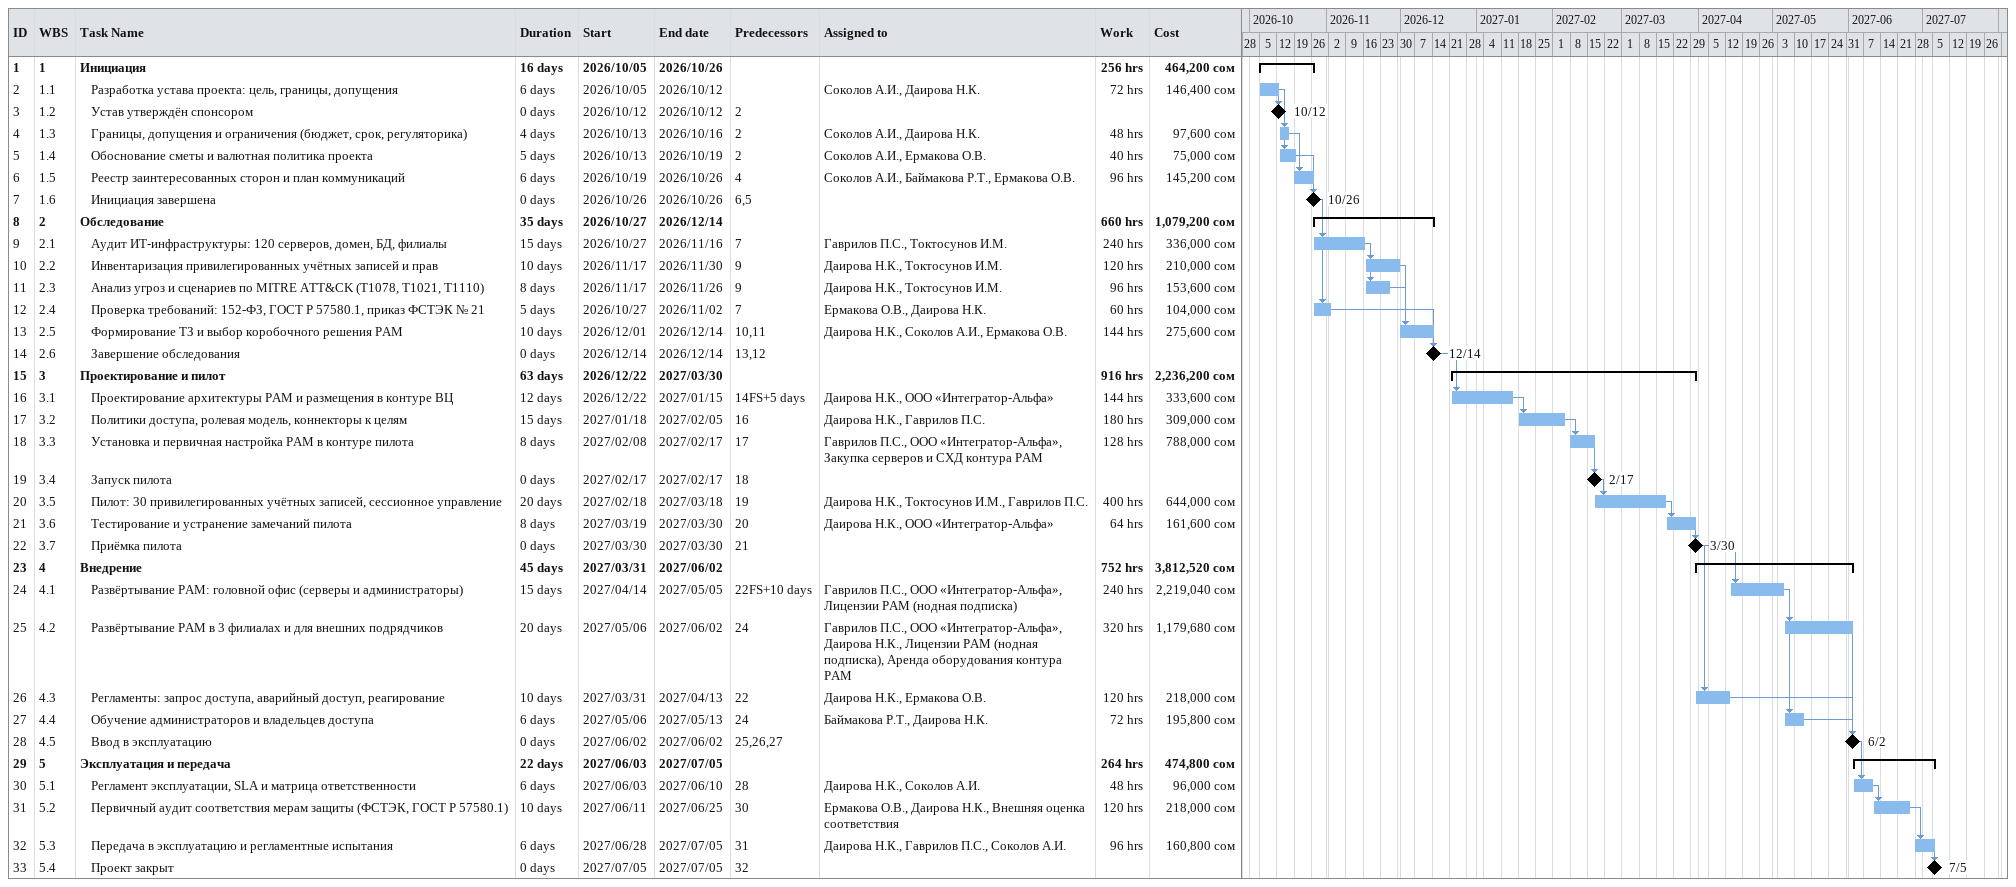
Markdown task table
| ID | WBS | Task | Duration | Start | Finish | Predecessors | Resources | Work (h) | Cost (сом) |
|---|---|---|---|---|---|---|---|---|---|
| 1 | 1 | **Инициация** | 16d | 2026-10-05 | 2026-10-26 |  |  | 256 | 464200 |
| 2 | 1.1 | Разработка устава проекта: цель, границы, допущения | 6d | 2026-10-05 | 2026-10-12 |  | Соколов А.И., Даирова Н.К. | 72 | 146400 |
| 3 | 1.2 | Устав утверждён спонсором | 0d | 2026-10-12 | 2026-10-12 | 2 |  |  |  |
| 4 | 1.3 | Границы, допущения и ограничения (бюджет, срок, регуляторика) | 4d | 2026-10-13 | 2026-10-16 | 2 | Соколов А.И., Даирова Н.К. | 48 | 97600 |
| 5 | 1.4 | Обоснование сметы и валютная политика проекта | 5d | 2026-10-13 | 2026-10-19 | 2 | Соколов А.И., Ермакова О.В. | 40 | 75000 |
| 6 | 1.5 | Реестр заинтересованных сторон и план коммуникаций | 6d | 2026-10-19 | 2026-10-26 | 4 | Соколов А.И., Баймакова Р.Т., Ермакова О.В. | 96 | 145200 |
| 7 | 1.6 | Инициация завершена | 0d | 2026-10-26 | 2026-10-26 | 6, 5 |  |  |  |
| 8 | 2 | **Обследование** | 35d | 2026-10-27 | 2026-12-14 |  |  | 660 | 1079200 |
| 9 | 2.1 | Аудит ИТ-инфраструктуры: 120 серверов, домен, БД, филиалы | 15d | 2026-10-27 | 2026-11-16 | 7 | Гаврилов П.С., Токтосунов И.М. | 240 | 336000 |
| 10 | 2.2 | Инвентаризация привилегированных учётных записей и прав | 10d | 2026-11-17 | 2026-11-30 | 9 | Даирова Н.К., Токтосунов И.М. | 120 | 210000 |
| 11 | 2.3 | Анализ угроз и сценариев по MITRE ATT&CK (T1078, T1021, T1110) | 8d | 2026-11-17 | 2026-11-26 | 9 | Даирова Н.К., Токтосунов И.М. | 96 | 153600 |
| 12 | 2.4 | Проверка требований: 152-ФЗ, ГОСТ Р 57580.1, приказ ФСТЭК № 21 | 5d | 2026-10-27 | 2026-11-02 | 7 | Ермакова О.В., Даирова Н.К. | 60 | 104000 |
| 13 | 2.5 | Формирование ТЗ и выбор коробочного решения PAM | 10d | 2026-12-01 | 2026-12-14 | 10, 11 | Даирова Н.К., Соколов А.И., Ермакова О.В. | 144 | 275600 |
| 14 | 2.6 | Завершение обследования | 0d | 2026-12-14 | 2026-12-14 | 13, 12 |  |  |  |
| 15 | 3 | **Проектирование и пилот** | 63d | 2026-12-22 | 2027-03-30 |  |  | 916 | 2236200 |
| 16 | 3.1 | Проектирование архитектуры PAM и размещения в контуре ВЦ | 12d | 2026-12-22 | 2027-01-15 | 14FS+5d | Даирова Н.К., ООО «Интегратор-Альфа» | 144 | 333600 |
| 17 | 3.2 | Политики доступа, ролевая модель, коннекторы к целям | 15d | 2027-01-18 | 2027-02-05 | 16 | Даирова Н.К., Гаврилов П.С. | 180 | 309000 |
| 18 | 3.3 | Установка и первичная настройка PAM в контуре пилота | 8d | 2027-02-08 | 2027-02-17 | 17 | Гаврилов П.С., ООО «Интегратор-Альфа», Закупка серверов и СХД контура PAM | 128 | 788000 |
| 19 | 3.4 | Запуск пилота | 0d | 2027-02-17 | 2027-02-17 | 18 |  |  |  |
| 20 | 3.5 | Пилот: 30 привилегированных учётных записей, сессионное управление | 20d | 2027-02-18 | 2027-03-18 | 19 | Даирова Н.К., Токтосунов И.М., Гаврилов П.С. | 400 | 644000 |
| 21 | 3.6 | Тестирование и устранение замечаний пилота | 8d | 2027-03-19 | 2027-03-30 | 20 | Даирова Н.К., ООО «Интегратор-Альфа» | 64 | 161600 |
| 22 | 3.7 | Приёмка пилота | 0d | 2027-03-30 | 2027-03-30 | 21 |  |  |  |
| 23 | 4 | **Внедрение** | 45d | 2027-03-31 | 2027-06-02 |  |  | 752 | 3812520 |
| 24 | 4.1 | Развёртывание PAM: головной офис (серверы и администраторы) | 15d | 2027-04-14 | 2027-05-05 | 22FS+10d | Гаврилов П.С., ООО «Интегратор-Альфа», Лицензии PAM (нодная подписка) | 240 | 2219040 |
| 25 | 4.2 | Развёртывание PAM в 3 филиалах и для внешних подрядчиков | 20d | 2027-05-06 | 2027-06-02 | 24 | Гаврилов П.С., ООО «Интегратор-Альфа», Даирова Н.К., Лицензии PAM (нодная подписка), Аренда оборудования контура PAM | 320 | 1179680 |
| 26 | 4.3 | Регламенты: запрос доступа, аварийный доступ, реагирование | 10d | 2027-03-31 | 2027-04-13 | 22 | Даирова Н.К., Ермакова О.В. | 120 | 218000 |
| 27 | 4.4 | Обучение администраторов и владельцев доступа | 6d | 2027-05-06 | 2027-05-13 | 24 | Баймакова Р.Т., Даирова Н.К. | 72 | 195800 |
| 28 | 4.5 | Ввод в эксплуатацию | 0d | 2027-06-02 | 2027-06-02 | 25, 26, 27 |  |  |  |
| 29 | 5 | **Эксплуатация и передача** | 22d | 2027-06-03 | 2027-07-05 |  |  | 264 | 474800 |
| 30 | 5.1 | Регламент эксплуатации, SLA и матрица ответственности | 6d | 2027-06-03 | 2027-06-10 | 28 | Даирова Н.К., Соколов А.И. | 48 | 96000 |
| 31 | 5.2 | Первичный аудит соответствия мерам защиты (ФСТЭК, ГОСТ Р 57580.1) | 10d | 2027-06-11 | 2027-06-25 | 30 | Ермакова О.В., Даирова Н.К., Внешняя оценка соответствия | 120 | 218000 |
| 32 | 5.3 | Передача в эксплуатацию и регламентные испытания | 6d | 2027-06-28 | 2027-07-05 | 31 | Даирова Н.К., Гаврилов П.С., Соколов А.И. | 96 | 160800 |
| 33 | 5.4 | Проект закрыт | 0d | 2027-07-05 | 2027-07-05 | 32 |  |  |  |
